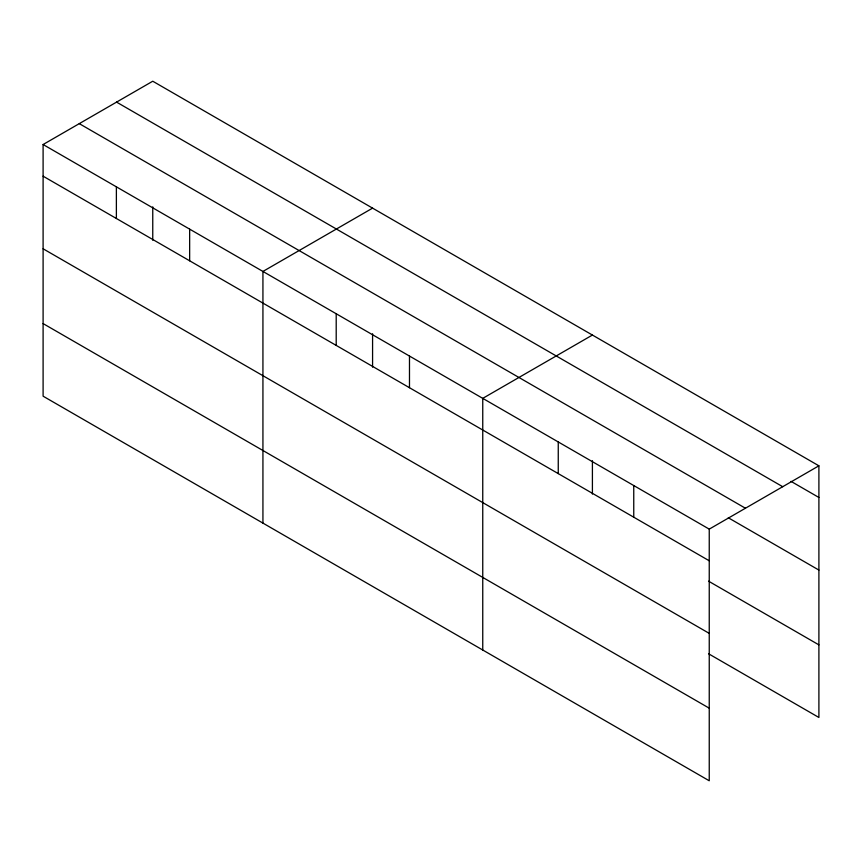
<?xml version="1.0" encoding="UTF-8"?>
<svg xmlns="http://www.w3.org/2000/svg" width="862" height="862" viewBox="0 0 862 862"><rect width="100%" height="100%" fill="white"/><g stroke="black" fill="none" stroke-linecap="round" stroke-linejoin="round"><path stroke-width="1.29" d="M43.1 144.525L709.243 529.128L709.243 780.778L43.1 396.186L43.1 144.525L152.757 81.222L818.9 465.814L818.9 717.475L708.564 653.762M372.578 208.141L262.932 271.444L262.932 523.094M592.409 335.059L482.752 398.363L482.752 650.013M709.243 529.128L818.9 465.814M791.025 481.373L818.9 497.471M116.564 102.115L782.718 486.707M79.282 123.643L745.436 508.235M728.304 517.771L818.9 570.073M43.1 176.182L709.243 560.785M708.564 581.171L818.9 644.873M43.1 248.784L709.243 633.376M43.1 323.584L709.243 708.176M633.753 485.543L633.753 517.189M592.409 460.685L592.409 494.077M558.253 441.947L558.253 473.604M409.482 356.06L409.482 387.717M372.578 333.766L372.578 367.158M336.202 313.746L336.202 345.403M189.651 229.141L189.651 260.798M152.757 206.848L152.757 240.239M116.381 186.838L116.381 218.485"/></g></svg>
